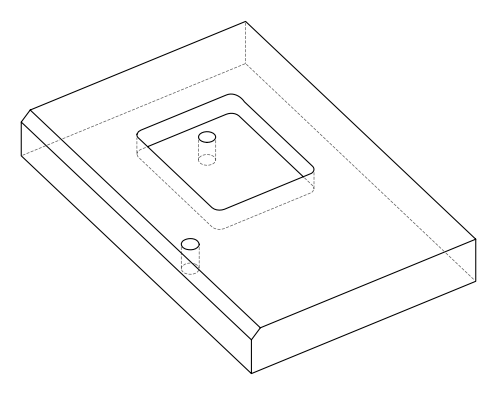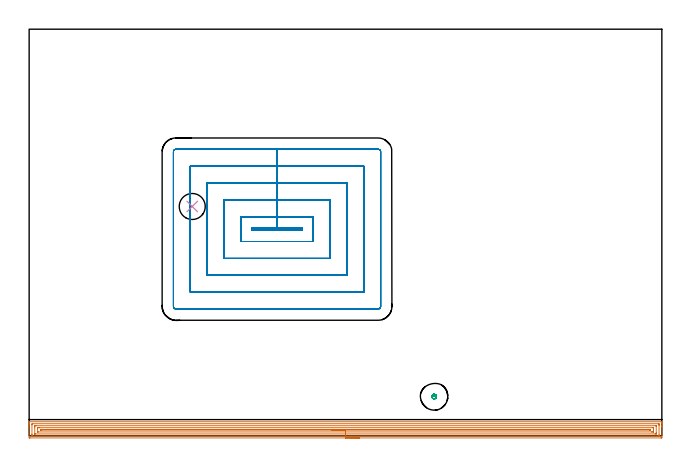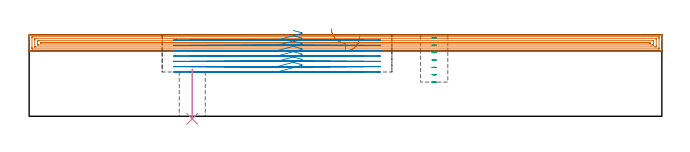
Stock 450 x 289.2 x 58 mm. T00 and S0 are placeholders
(PLAN: 4 operations, 2 tool changes, 44.4 min)
(1 AREA_MILL | FG_CHAMFER_SURFACE | UGT0205_001 | 18.17 min | 29740 mm3)
(2 MILL_RECTANGULAR_POCKET | POCKET_RECTANGULAR_STRAIGHT | UGT0201_008 | Follow Part, ap 4, ae 75% | 25.66 min | 559112 mm3)
(3 MILL_BLIND_HOLE_FROM_SOLID_MATERIAL | STEP1POCKET | UGT0201_008 | Spiral | 0.44 min | 9869 mm3)
(4 INDEXABLE_INSERT_DRILL_THROUGH_HOLE_FROM_SOLID | STEP1HOLE | NXT0302_008 | 0.15 min | 8451 mm3)
(TOOL UGT0205_001 | Chamfer Mill 20 x 3 x 45 deg. | D20 FL50 Z2)
(TOOL UGT0201_008 | End Mill 16 mm | D16 FL32 Z4)
(TOOL NXT0302_008 | Index. Insert Drill 18.5mm [880-D1850L25-05] | D18.5 PA176 FL93 Z2)
(OP 1 AREA_MILL)
G17 G21 G94 G90
T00 M6
G54
G17 G0 G90 X235. Y-1.5 S1061 M3
G43 Z68. H0
Z56.5
G94 G1 X234.962 Z55.628 F250.
X234.848 Z54.764
X234.659 Z53.912
X234.397 Z53.08
X234.063 Z52.274
X233.66 Z51.5
X233.192 Z50.764
X232.66 Z50.072
X232.071 Z49.429
X231.428 Z48.84
X230.736 Z48.308
X230. Z47.84
X229.226 Z47.437
X228.42 Z47.103
X227.588 Z46.841
X226.737 Z46.652
X225.872 Z46.538
X225. Z46.5
X0.626
X0.193 Y-1.496 Z46.502
X0.01 Y-1.492 Z46.506
X0. Y-1.306 Z46.692
Y6.896 Z54.89
Y8.306 Z56.303
Y8.66 Z56.655
Y9.366 Z57.366
Y9.633 Z57.632
X0.006 Y9.993 Z57.984
X0.008 Y9.997 Z57.988
X0.179 Y10. Z58.
X449.821
X449.992 Y9.997 Z57.988
X449.994 Y9.993 Z57.984
X450. Y9.633 Z57.632
Y9.366 Z57.366
Y8.66 Z56.655
Y7.425 Z55.421
Y6.896 Z54.89
Y6.278 Z54.274
Y-0.777 Z47.22
X449.997 Y-1.042 Z46.956
X449.99 Y-1.492 Z46.506
X449.834 Y-1.496 Z46.502
X449.374 Y-1.5 Z46.5
X225.
Y-0.086 Z47.914
X2.414 Y-0.085 Z47.915
X2.338
X2.037 Y-0.079 Z47.921
X2.01 Y0.019 Z48.019
X2.003 Y0.245 Z48.245
X2.001 Y0.722 Z48.722
X2. Y1.13 Z49.13
X2.001 Y7.778 Z55.778
X2.004 Y8.182 Z56.182
X2.014 Y8.579 Z56.579
X2.414 Y8.585 Z56.585
X2.489
X447.586
X447.662 Y8.584 Z56.584
X447.963 Y8.579 Z56.579
X447.99 Y8.481 Z56.481
X447.997 Y8.255 Z56.255
X447.999 Y7.778 Z55.778
X448. Y7.37 Z55.37
X447.999 Y0.722 Z48.722
X447.996 Y0.318 Z48.318
X447.986 Y-0.079 Z47.921
X447.586 Y-0.085 Z47.915
X447.511
X225. Y-0.086 Z47.914
Y1.328 Z49.328
X4.202 Y1.329 Z49.329
X4.109 Y1.33 Z49.33
X4.035 Y1.333 Z49.333
X4.018 Y1.335 Z49.335
X4.01 Y1.35 Z49.35
X4.006 Y1.405 Z49.405
X4.001 Y1.604 Z49.604
X4. Y6.213 Z54.213
X4.001 Y6.896 Z54.896
X4.004 Y7.091 Z55.091
X4.009 Y7.155 Z55.155
X4.063 Y7.164 Z55.164
X4.202 Y7.167 Z55.167
X4.817 Y7.171 Z55.171
X445.798
X445.891 Y7.17 Z55.17
X445.965 Y7.167 Z55.167
X445.982 Y7.165 Z55.165
X445.99 Y7.15 Z55.15
X445.994 Y7.095 Z55.095
X445.999 Y6.896 Z54.896
X446. Y2.287 Z50.287
X445.999 Y1.604 Z49.604
X445.997 Y1.409 Z49.409
X445.991 Y1.345 Z49.345
X445.937 Y1.335 Z49.335
X445.798 Y1.333 Z49.333
X445.183 Y1.329 Z49.329
X225. Y1.328 Z49.328
Y2.743 Z50.743
X6.623
X6.136 Y2.746 Z50.746
X6.025 Y2.749 Z50.749
X6.01 Y2.751 Z50.751
X6.007 Y2.772 Z50.772
X6.003 Y2.824 Z50.824
X6.001 Y2.931 Z50.931
X6. Y5.122 Z53.122
X6.001 Y5.568 Z53.568
X6.004 Y5.677 Z53.677
X6.008 Y5.73 Z53.73
X6.011 Y5.75 Z53.75
X6.039 Y5.752 Z53.752
X6.252 Y5.755 Z53.755
X6.883 Y5.757 Z53.757
X7.144
X443.377
X443.864 Y5.754 Z53.754
X443.975 Y5.751 Z53.751
X443.99 Y5.749 Z53.749
X443.993 Y5.728 Z53.728
X443.997 Y5.675 Z53.675
X443.999 Y5.569 Z53.569
X444. Y5.142 Z53.142
Y3.378 Z51.378
X443.999 Y2.932 Z50.932
X443.996 Y2.823 Z50.823
X443.992 Y2.77 Z50.77
X443.989 Y2.75 Z50.75
X443.961 Y2.748 Z50.748
X443.748 Y2.745 Z50.745
X443.117 Y2.743 Z50.743
X442.857
X225.
Y4.157 Z52.157
X8.577
X8.388 Y4.159 Z52.159
X8.02 Y4.164 Z52.164
X8.01 Y4.25 Z52.25
Y4.326 Z52.326
X8.294 Y4.337 Z52.337
X8.483 Y4.342 Z52.342
X8.577 Y4.343 Z52.343
X8.671
X441.423
X441.612 Y4.341 Z52.341
X441.98 Y4.336 Z52.336
X441.99 Y4.25 Z52.25
Y4.174 Z52.174
X441.706 Y4.163 Z52.163
X441.518 Y4.158 Z52.158
X441.423 Y4.157 Z52.157
X441.329
X225.
X224.128 Z52.195
X223.264 Z52.309
X222.412 Z52.498
X221.58 Z52.76
X220.774 Z53.094
X220. Z53.497
X219.264 Z53.965
X218.572 Z54.496
X217.929 Z55.086
X217.34 Z55.729
X216.809 Z56.421
X216.34 Z57.157
X215.937 Z57.931
X215.603 Z58.737
X215.341 Z59.569
X215.152 Z60.42
X215.038 Z61.285
X215. Z62.157
G0 Z68.
M5
M2
(OP 2 MILL_RECTANGULAR_POCKET)
G17 G21 G94 G90
T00 M6
G54
G17 G0 G90 X187.975 Y146.2 S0 M3
G43 Z68. H0
Z61.
G94 G1 X194. Z59.386 F250.
Y147.8 Z58.957
X176.3 Z54.214
X158.6 F500.
Y146.2
X194.
Y147.8
X176.3
Y155.8
X150.6
Y138.2
X202.
Y155.8
X176.3
Y167.8
X138.6
Y126.2
X214.
Y167.8
X176.3
Y179.8
X126.6
Y114.2
X226.
Y179.8
X176.3
Y191.8
X114.6
Y102.2
X238.
Y191.8
X176.3
Y203.8
X104.4
G3 X102.6 Y202. R1.8
G1 Y92.
G3 X104.4 Y90.2 R1.8
G1 X248.2
G3 X250. Y92. R1.8
G1 Y202.
G3 X248.2 Y203.8 R1.8
G1 X176.3
X175.3
G0 X187.975 Y146.2 Z57.214
G1 X194. Z55.6 F250.
Y147.8 Z55.171
X176.3 Z50.429
X158.6 F500.
Y146.2
X194.
Y147.8
X176.3
Y155.8
X150.6
Y138.2
X202.
Y155.8
X176.3
Y167.8
X138.6
Y126.2
X214.
Y167.8
X176.3
Y179.8
X126.6
Y114.2
X226.
Y179.8
X176.3
Y191.8
X114.6
Y102.2
X238.
Y191.8
X176.3
Y203.8
X104.4
G3 X102.6 Y202. R1.8
G1 Y92.
G3 X104.4 Y90.2 R1.8
G1 X248.2
G3 X250. Y92. R1.8
G1 Y202.
G3 X248.2 Y203.8 R1.8
G1 X176.3
X175.3
G0 X187.975 Y146.2 Z53.429
G1 X194. Z51.814 F250.
Y147.8 Z51.386
X176.3 Z46.643
X158.6 F500.
Y146.2
X194.
Y147.8
X176.3
Y155.8
X150.6
Y138.2
X202.
Y155.8
X176.3
Y167.8
X138.6
Y126.2
X214.
Y167.8
X176.3
Y179.8
X126.6
Y114.2
X226.
Y179.8
X176.3
Y191.8
X114.6
Y102.2
X238.
Y191.8
X176.3
Y203.8
X104.4
G3 X102.6 Y202. R1.8
G1 Y92.
G3 X104.4 Y90.2 R1.8
G1 X248.2
G3 X250. Y92. R1.8
G1 Y202.
G3 X248.2 Y203.8 R1.8
G1 X176.3
X175.3
G0 X187.975 Y146.2 Z49.643
G1 X194. Z48.029 F250.
Y147.8 Z47.6
X176.3 Z42.857
X158.6 F500.
Y146.2
X194.
Y147.8
X176.3
Y155.8
X150.6
Y138.2
X202.
Y155.8
X176.3
Y167.8
X138.6
Y126.2
X214.
Y167.8
X176.3
Y179.8
X126.6
Y114.2
X226.
Y179.8
X176.3
Y191.8
X114.6
Y102.2
X238.
Y191.8
X176.3
Y203.8
X104.4
G3 X102.6 Y202. R1.8
G1 Y92.
G3 X104.4 Y90.2 R1.8
G1 X248.2
G3 X250. Y92. R1.8
G1 Y202.
G3 X248.2 Y203.8 R1.8
G1 X176.3
X175.3
G0 X187.975 Y146.2 Z45.857
G1 X194. Z44.243 F250.
Y147.8 Z43.814
X176.3 Z39.071
X158.6 F500.
Y146.2
X194.
Y147.8
X176.3
Y155.8
X150.6
Y138.2
X202.
Y155.8
X176.3
Y167.8
X138.6
Y126.2
X214.
Y167.8
X176.3
Y179.8
X126.6
Y114.2
X226.
Y179.8
X176.3
Y191.8
X114.6
Y102.2
X238.
Y191.8
X176.3
Y203.8
X104.4
G3 X102.6 Y202. R1.8
G1 Y92.
G3 X104.4 Y90.2 R1.8
G1 X248.2
G3 X250. Y92. R1.8
G1 Y202.
G3 X248.2 Y203.8 R1.8
G1 X176.3
X175.3
G0 X187.975 Y146.2 Z42.071
G1 X194. Z40.457 F250.
Y147.8 Z40.028
X176.3 Z35.286
X158.6 F500.
Y146.2
X194.
Y147.8
X176.3
Y155.8
X150.6
Y138.2
X202.
Y155.8
X176.3
Y167.8
X138.6
Y126.2
X214.
Y167.8
X176.3
Y179.8
X126.6
Y114.2
X226.
Y179.8
X176.3
Y191.8
X114.6
Y102.2
X238.
Y191.8
X176.3
Y203.8
X104.4
G3 X102.6 Y202. R1.8
G1 Y92.
G3 X104.4 Y90.2 R1.8
G1 X248.2
G3 X250. Y92. R1.8
G1 Y202.
G3 X248.2 Y203.8 R1.8
G1 X176.3
X175.3
G0 X187.975 Y146.2 Z38.286
G1 X194. Z36.671 F250.
Y147.8 Z36.243
X176.3 Z31.5
X158.6 F500.
Y146.2
X194.
Y147.8
X176.3
Y155.8
X150.6
Y138.2
X202.
Y155.8
X176.3
Y167.8
X138.6
Y126.2
X214.
Y167.8
X176.3
Y179.8
X126.6
Y114.2
X226.
Y179.8
X176.3
Y191.8
X114.6
Y102.2
X238.
Y191.8
X176.3
Y203.8
X104.4
G3 X102.6 Y202. R1.8
G1 Y92.
G3 X104.4 Y90.2 R1.8
G1 X248.2
G3 X250. Y92. R1.8
G1 Y202.
G3 X248.2 Y203.8 R1.8
G1 X176.3
X175.3
G0 Z68.
M5
M2
(OP 3 MILL_BLIND_HOLE_FROM_SOLID_MATERIAL)
G17 G21 G94 G90
T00 M6
G54
G17 G0 G90 X288.1 Y27.9 S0 M3
G43 Z68. H0
Z55.757
G94 G3 X288.925 Y28.725 R0.825 F250.
X288.1 Y29.55 R0.825
X286.45 Y27.9 R1.65
X288.1 Y29.55 R-1.65
X287.275 Y28.725 R0.825
X288.1 Y27.9 R0.825
G0 Z50.514
G3 X288.925 Y28.725 R0.825
X288.1 Y29.55 R0.825
X286.45 Y27.9 R1.65
X288.1 Y29.55 R-1.65
X287.275 Y28.725 R0.825
X288.1 Y27.9 R0.825
G0 Z45.271
G3 X288.925 Y28.725 R0.825
X288.1 Y29.55 R0.825
X286.45 Y27.9 R1.65
X288.1 Y29.55 R-1.65
X287.275 Y28.725 R0.825
X288.1 Y27.9 R0.825
G0 Z40.029
G3 X288.925 Y28.725 R0.825
X288.1 Y29.55 R0.825
X286.45 Y27.9 R1.65
X288.1 Y29.55 R-1.65
X287.275 Y28.725 R0.825
X288.1 Y27.9 R0.825
G0 Z34.786
G3 X288.925 Y28.725 R0.825
X288.1 Y29.55 R0.825
X286.45 Y27.9 R1.65
X288.1 Y29.55 R-1.65
X287.275 Y28.725 R0.825
X288.1 Y27.9 R0.825
G0 Z29.543
G3 X288.925 Y28.725 R0.825
X288.1 Y29.55 R0.825
X286.45 Y27.9 R1.65
X288.1 Y29.55 R-1.65
X287.275 Y28.725 R0.825
X288.1 Y27.9 R0.825
G0 Z24.3
G3 X288.925 Y28.725 R0.825
X288.1 Y29.55 R0.825
X286.45 Y27.9 R1.65
X288.1 Y29.55 R-1.65
X287.275 Y28.725 R0.825
X288.1 Y27.9 R0.825
G0 Z68.
M5
M2
(OP 4 INDEXABLE_INSERT_DRILL_THROUGH_HOLE_FROM_SOLID)
G17 G21 G94 G90
T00 M6
G54
G17 G0 G90 X116. Y163.1 S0 M3
G43 Z68. H1
G94 G81 G98 Z-1.823 F250. R33.5
G80
M5
M2
